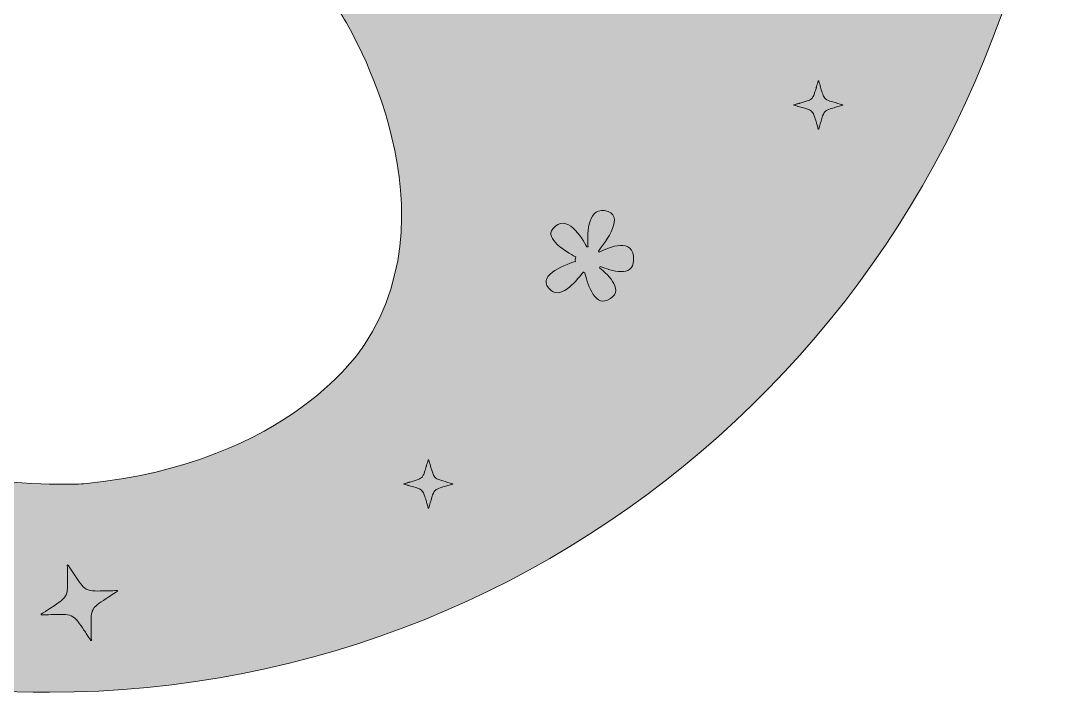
# Model space of a CAD drawing. Extents: x 187 to 822, y -943 to -57.
# Drawn here: x 495.5 to 822.1, y -942.6 to -731.2 of the extents above; entities that cross this region are included whole.
import ezdxf

# ---------------------------------------------------------------- set-up
doc = ezdxf.new("R2010")
doc.units = 0
doc.header["$MEASUREMENT"] = 0
doc.layers.add('Layer 1', color=7, linetype='Continuous', lineweight=0)

# ---------------------------------------------------------------- blocks, each defined once
blk = doc.blocks.new('Block_2')
at = {"layer": 'Layer 1', "true_color": 0xffdab2, "transparency": 33554687}
h = blk.add_hatch(color=41, dxfattribs=at)
h.dxf.hatch_style = 2
edge = h.paths.add_edge_path()
edge.add_spline(control_points=[(565.37, -640.32), (565.37, -640.32), (557.12, -663.87), (547.34, -684.68), (563.15, -692.56), (580.81, -706.08), (596.33, -729.27), (596.33, -729.27), (633.67, -787.58), (603.46, -833.32), (603.46, -833.32), (580.8, -870.66), (515.35, -876.95), (515.35, -876.95), (448.79, -881.36), (414.84, -845.11), (413.49, -843.66), (412.12, -842.25), (410.74, -840.84), (404.61, -834.58), (385.74, -810.92), (397.57, -766.7), (406.01, -735.15), (425.76, -707.67), (453.24, -690), (455.97, -688.24), (458.83, -686.55), (461.79, -684.97), (451.95, -664.09), (443.63, -640.32), (443.63, -640.32), (375.42, -693.23), (385.48, -662.18), (385.48, -662.18), (385.48, -662.18), (402.09, -551.54), (455, -567.72), (491.97, -579.03), (497.35, -638.99), (497.23, -674.11), (498.54, -674.01), (499.86, -673.93), (501.19, -673.9), (501.78, -673.89), (502.37, -673.87), (502.96, -673.85), (504.21, -673.8), (507.31, -673.75), (511.77, -674.19), (511.65, -639.08), (517, -579.03), (554, -567.72), (606.91, -551.54), (623.53, -662.18), (623.53, -662.18), (623.53, -662.18), (633.59, -693.23), (565.37, -640.32)], knot_values=[0, 0, 0, 0, 1, 1, 1, 2, 2, 2, 3, 3, 3, 4, 4, 4, 5, 5, 5, 6, 6, 6, 7, 7, 7, 8, 8, 8, 9, 9, 9, 10, 10, 10, 11, 11, 11, 12, 12, 12, 13, 13, 13, 14, 14, 14, 15, 15, 15, 16, 16, 16, 17, 17, 17, 18, 18, 18, 19, 19, 19, 19], degree=3, periodic=0)
edge = h.paths.add_edge_path()
edge.add_spline(control_points=[(488.09, -108.92), (497.15, -99.86), (511.85, -99.86), (520.92, -108.92), (529.98, -117.99), (529.98, -132.69), (520.92, -141.76), (511.85, -150.82), (497.15, -150.82), (488.09, -141.76), (479.02, -132.69), (479.02, -117.99), (488.09, -108.92)], knot_values=[0, 0, 0, 0, 1, 1, 1, 2, 2, 2, 3, 3, 3, 4, 4, 4, 4], degree=3, periodic=0)
edge = h.paths.add_edge_path()
edge.add_spline(control_points=[(819.71, -579.14), (818.96, -571.71), (818.03, -564.08), (816.93, -556.28), (811.22, -515.72), (801.04, -470.51), (787.4, -424.77), (785.55, -418.49), (783.61, -412.18), (781.63, -405.91), (778.01, -394.48), (774.19, -383.06), (770.18, -371.69), (768.01, -365.6), (765.82, -359.53), (763.56, -353.48), (753.72, -327.14), (742.93, -301.36), (731.37, -276.93), (726.26, -266.11), (720.42, -254.35), (713.86, -242.04), (711.16, -236.96), (708.34, -231.8), (705.41, -226.57), (700.31, -217.51), (694.87, -208.27), (689.1, -199.04), (686.08, -194.24), (682.98, -189.41), (679.82, -184.63), (636.32, -119.2), (576.27, -57.42), (504.51, -57.42), (397.44, -57.42), (316.41, -194.96), (277.64, -276.93), (270.05, -292.95), (262.8, -309.53), (255.94, -326.5), (253.74, -331.92), (251.6, -337.36), (249.49, -342.84), (245.61, -352.91), (241.86, -363.07), (238.27, -373.29), (236.35, -378.73), (234.5, -384.19), (232.66, -389.66), (217.37, -435.48), (205.2, -481.83), (197.27, -524.53), (196.22, -530.24), (195.23, -535.9), (194.32, -541.46), (192.58, -552.25), (191.12, -562.77), (189.96, -572.91), (189.3, -578.79), (188.74, -584.54), (188.3, -590.15), (187.37, -601.51), (186.9, -612.34), (186.9, -622.5), (186.9, -655.72), (191.94, -687.76), (201.33, -717.91), (203.53, -725.07), (206, -732.11), (208.7, -739.02), (213.96, -752.58), (220.12, -765.67), (227.12, -778.25), (231.19, -785.61), (235.56, -792.78), (240.17, -799.75), (297.16, -885.8), (394.38, -942.58), (504.51, -942.58), (670.97, -942.58), (807.94, -812.84), (821.07, -648.43), (821.74, -640.04), (822.08, -631.59), (822.1, -623.05), (822.1, -623.05), (822.1, -622.5), (822.1, -622.5), (822.1, -609.1), (821.28, -594.56), (819.71, -579.14)], knot_values=[0, 0, 0, 0, 1, 1, 1, 2, 2, 2, 3, 3, 3, 4, 4, 4, 5, 5, 5, 6, 6, 6, 7, 7, 7, 8, 8, 8, 9, 9, 9, 10, 10, 10, 11, 11, 11, 12, 12, 12, 13, 13, 13, 14, 14, 14, 15, 15, 15, 16, 16, 16, 17, 17, 17, 18, 18, 18, 19, 19, 19, 20, 20, 20, 21, 21, 21, 22, 22, 22, 23, 23, 23, 24, 24, 24, 25, 25, 25, 26, 26, 26, 27, 27, 27, 28, 28, 28, 29, 29, 29, 30, 30, 30, 30], degree=3, periodic=0)
at = {"layer": 'Layer 1'}
for points, knots in [([(819.71, -579.14), (818.96, -571.71), (818.03, -564.08), (816.93, -556.28), (811.22, -515.72), (801.04, -470.51), (787.4, -424.77), (785.55, -418.49), (783.61, -412.18), (781.63, -405.91), (778.01, -394.48), (774.19, -383.06), (770.18, -371.69), (768.01, -365.6), (765.82, -359.53), (763.56, -353.48), (753.72, -327.14), (742.93, -301.36), (731.37, -276.93), (726.26, -266.11), (720.42, -254.35), (713.86, -242.04), (711.16, -236.96), (708.34, -231.8), (705.41, -226.57), (700.31, -217.51), (694.87, -208.27), (689.1, -199.04), (686.08, -194.24), (682.98, -189.41), (679.82, -184.63), (636.32, -119.2), (576.27, -57.42), (504.51, -57.42), (397.44, -57.42), (316.41, -194.96), (277.64, -276.93), (270.05, -292.95), (262.8, -309.53), (255.94, -326.5), (253.74, -331.92), (251.6, -337.36), (249.49, -342.84), (245.61, -352.91), (241.86, -363.07), (238.27, -373.29), (236.35, -378.73), (234.5, -384.19), (232.66, -389.66), (217.37, -435.48), (205.2, -481.83), (197.27, -524.53), (196.22, -530.24), (195.23, -535.9), (194.32, -541.46), (192.58, -552.25), (191.12, -562.77), (189.96, -572.91), (189.3, -578.79), (188.74, -584.54), (188.3, -590.15), (187.37, -601.51), (186.9, -612.34), (186.9, -622.5), (186.9, -655.72), (191.94, -687.76), (201.33, -717.91), (203.53, -725.07), (206, -732.11), (208.7, -739.02), (213.96, -752.58), (220.12, -765.67), (227.12, -778.25), (231.19, -785.61), (235.56, -792.78), (240.17, -799.75), (297.16, -885.8), (394.38, -942.58), (504.51, -942.58), (670.97, -942.58), (807.94, -812.84), (821.07, -648.43), (821.74, -640.04), (822.08, -631.59), (822.1, -623.05), (822.1, -623.05), (822.1, -622.5), (822.1, -622.5), (822.1, -609.1), (821.28, -594.56), (819.71, -579.14)], [0, 0, 0, 0, 1, 1, 1, 2, 2, 2, 3, 3, 3, 4, 4, 4, 5, 5, 5, 6, 6, 6, 7, 7, 7, 8, 8, 8, 9, 9, 9, 10, 10, 10, 11, 11, 11, 12, 12, 12, 13, 13, 13, 14, 14, 14, 15, 15, 15, 16, 16, 16, 17, 17, 17, 18, 18, 18, 19, 19, 19, 20, 20, 20, 21, 21, 21, 22, 22, 22, 23, 23, 23, 24, 24, 24, 25, 25, 25, 26, 26, 26, 27, 27, 27, 28, 28, 28, 29, 29, 29, 30, 30, 30, 30]), ([(565.37, -640.32), (565.37, -640.32), (557.12, -663.87), (547.34, -684.68), (563.15, -692.56), (580.81, -706.08), (596.33, -729.27), (596.33, -729.27), (633.67, -787.58), (603.46, -833.32), (603.46, -833.32), (580.8, -870.66), (515.35, -876.95), (515.35, -876.95), (448.79, -881.36), (414.84, -845.11), (413.49, -843.66), (412.12, -842.25), (410.74, -840.84), (404.61, -834.58), (385.74, -810.92), (397.57, -766.7), (406.01, -735.15), (425.76, -707.67), (453.24, -690), (455.97, -688.24), (458.83, -686.55), (461.79, -684.97), (451.95, -664.09), (443.63, -640.32), (443.63, -640.32), (375.42, -693.23), (385.48, -662.18), (385.48, -662.18), (385.48, -662.18), (402.09, -551.54), (455, -567.72), (491.97, -579.03), (497.35, -638.99), (497.23, -674.11), (498.54, -674.01), (499.86, -673.93), (501.19, -673.9), (501.78, -673.89), (502.37, -673.87), (502.96, -673.85), (504.21, -673.8), (507.31, -673.75), (511.77, -674.19), (511.65, -639.08), (517, -579.03), (554, -567.72), (606.91, -551.54), (623.53, -662.18), (623.53, -662.18), (623.53, -662.18), (633.59, -693.23), (565.37, -640.32)], [0, 0, 0, 0, 1, 1, 1, 2, 2, 2, 3, 3, 3, 4, 4, 4, 5, 5, 5, 6, 6, 6, 7, 7, 7, 8, 8, 8, 9, 9, 9, 10, 10, 10, 11, 11, 11, 12, 12, 12, 13, 13, 13, 14, 14, 14, 15, 15, 15, 16, 16, 16, 17, 17, 17, 18, 18, 18, 19, 19, 19, 19])]:
    blk.add_open_spline(points, degree=3, knots=knots, dxfattribs=at)
blk = doc.blocks.new('Block_1')
at = {"layer": 'Layer 1', "true_color": 0x542400, "transparency": 33554687}
h = blk.add_hatch(color=38, dxfattribs=at)
h.dxf.hatch_style = 2
edge = h.paths.add_edge_path()
edge.add_spline(control_points=[(754.02, -757.67), (754.01, -757.66), (754, -757.66), (754, -757.66), (752.96, -757.36), (751.93, -757.07), (750.9, -756.77), (750.27, -756.59), (749.63, -756.41), (749.05, -756.09), (748.81, -755.96), (748.58, -755.81), (748.4, -755.61), (748.07, -755.23), (747.86, -754.79), (747.7, -754.33), (747.28, -753.15), (746.99, -751.93), (746.62, -750.74), (746.62, -750.74), (746.62, -750.74), (746.62, -750.74), (746.62, -750.74), (746.45, -750.18), (746.45, -750.18), (746.44, -750.17), (746.44, -750.16), (746.44, -750.16), (746.42, -750.13), (746.38, -750.12), (746.35, -750.12), (746.32, -750.13), (746.3, -750.15), (746.29, -750.18), (746.29, -750.18), (746.18, -750.56), (746.18, -750.56), (746.16, -750.61), (746.15, -750.66), (746.14, -750.72), (746.14, -750.72), (746.13, -750.72), (746.13, -750.72), (746.13, -750.72), (746.06, -750.98), (746.06, -750.98), (746, -751.15), (745.95, -751.34), (745.9, -751.52), (745.9, -751.52), (745.77, -751.95), (745.77, -751.95), (745.74, -752.04), (745.71, -752.13), (745.69, -752.23), (745.66, -752.33), (745.63, -752.44), (745.6, -752.54), (745.6, -752.54), (745.6, -752.55), (745.6, -752.55), (745.6, -752.55), (745.41, -753.21), (745.41, -753.21), (745.41, -753.21), (745.41, -753.21), (745.41, -753.21), (745.36, -753.34), (745.31, -753.47), (745.28, -753.61), (745.28, -753.61), (745.06, -754.29), (745.06, -754.29), (745.06, -754.29), (745.06, -754.29), (745.06, -754.29), (745.03, -754.35), (745.01, -754.41), (744.99, -754.47), (744.92, -754.66), (744.82, -754.83), (744.74, -755.01), (744.62, -755.27), (744.46, -755.52), (744.24, -755.7), (743.82, -756.07), (743.32, -756.3), (742.8, -756.47), (742.38, -756.61), (741.96, -756.74), (741.54, -756.86), (741.54, -756.86), (740.6, -757.13), (740.6, -757.13), (740.6, -757.13), (740.42, -757.18), (740.42, -757.18), (740.42, -757.18), (740.33, -757.21), (740.33, -757.21), (740.33, -757.21), (740.16, -757.25), (740.16, -757.25), (740.16, -757.25), (740.16, -757.26), (740.16, -757.26), (740.16, -757.26), (740.06, -757.28), (740.06, -757.28), (740.06, -757.28), (739.89, -757.33), (739.89, -757.33), (739.89, -757.33), (739.89, -757.33), (739.89, -757.33), (739.89, -757.33), (739.79, -757.36), (739.79, -757.36), (739.79, -757.36), (739.62, -757.41), (739.62, -757.41), (739.62, -757.41), (739.12, -757.55), (739.12, -757.55), (739.12, -757.55), (739.11, -757.55), (739.11, -757.55), (739.11, -757.55), (739.11, -757.55), (739.11, -757.55), (739.11, -757.55), (739.02, -757.58), (739.02, -757.58), (739.02, -757.58), (739.02, -757.58), (739.02, -757.58), (739.02, -757.58), (739.02, -757.58), (739.02, -757.58), (739.02, -757.58), (738.68, -757.67), (738.68, -757.67), (738.67, -757.68), (738.66, -757.68), (738.65, -757.69), (738.64, -757.7), (738.64, -757.72), (738.64, -757.73), (738.64, -757.74), (738.64, -757.74), (738.64, -757.75), (738.65, -757.77), (738.66, -757.78), (738.68, -757.79), (738.68, -757.79), (738.68, -757.79), (738.68, -757.79), (738.68, -757.79), (738.73, -757.8), (738.73, -757.8), (738.73, -757.8), (738.73, -757.8), (738.73, -757.8), (738.73, -757.8), (738.78, -757.82), (738.78, -757.82), (738.78, -757.82), (738.83, -757.83), (738.83, -757.83), (738.83, -757.83), (738.83, -757.83), (738.83, -757.83), (738.83, -757.83), (739.45, -758.01), (739.45, -758.01), (739.45, -758.01), (739.45, -758.01), (739.45, -758.01), (739.46, -758.02), (739.47, -758.02), (739.48, -758.02), (739.48, -758.02), (739.48, -758.02), (739.48, -758.02), (739.48, -758.02), (739.49, -758.03), (739.5, -758.03), (739.5, -758.03), (739.5, -758.03), (739.5, -758.03), (739.5, -758.03), (739.92, -758.15), (739.92, -758.15), (739.92, -758.15), (739.92, -758.15), (739.92, -758.15), (739.95, -758.16), (739.99, -758.18), (740.03, -758.19), (741.08, -758.5), (742.16, -758.74), (743.19, -759.14), (743.65, -759.32), (744.07, -759.56), (744.41, -759.95), (744.72, -760.32), (744.92, -760.74), (745.07, -761.19), (745.26, -761.8), (745.46, -762.41), (745.65, -763.02), (745.76, -763.36), (745.85, -763.71), (745.95, -764.05), (746.07, -764.46), (746.19, -764.88), (746.32, -765.32), (746.33, -765.35), (746.36, -765.36), (746.38, -765.36), (746.41, -765.36), (746.43, -765.35), (746.44, -765.32), (746.77, -764.19), (747.1, -763.06), (747.44, -761.94), (747.51, -761.68), (747.59, -761.42), (747.68, -761.16), (747.68, -761.16), (747.7, -761.13), (747.72, -761.07), (747.72, -761.06), (747.73, -761.05), (747.73, -761.04), (747.74, -761.02), (747.75, -761), (747.76, -760.98), (747.76, -760.98), (747.76, -760.97), (747.76, -760.96), (747.77, -760.94), (747.78, -760.92), (747.79, -760.9), (747.86, -760.74), (747.97, -760.51), (748.09, -760.3), (748.09, -760.29), (748.09, -760.29), (748.1, -760.29), (748.15, -760.2), (748.21, -760.1), (748.27, -760.02), (748.27, -760.01), (748.28, -760.01), (748.28, -760.01), (748.36, -759.9), (748.45, -759.81), (748.55, -759.72), (748.55, -759.72), (748.55, -759.72), (748.55, -759.72), (748.57, -759.7), (748.59, -759.69), (748.6, -759.67), (748.6, -759.67), (748.6, -759.67), (748.6, -759.67), (748.76, -759.54), (748.93, -759.43), (749.12, -759.33), (749.69, -759.04), (750.31, -758.87), (750.92, -758.68), (751.44, -758.53), (751.97, -758.39), (752.5, -758.24), (753, -758.09), (753.51, -757.95), (754.02, -757.8), (754.02, -757.8), (754.02, -757.8), (754.02, -757.8), (754.08, -757.78), (754.08, -757.69), (754.02, -757.67)], knot_values=[0, 0, 0, 0, 1, 1, 1, 2, 2, 2, 3, 3, 3, 4, 4, 4, 5, 5, 5, 6, 6, 6, 7, 7, 7, 8, 8, 8, 9, 9, 9, 10, 10, 10, 11, 11, 11, 12, 12, 12, 13, 13, 13, 14, 14, 14, 15, 15, 15, 16, 16, 16, 17, 17, 17, 18, 18, 18, 19, 19, 19, 20, 20, 20, 21, 21, 21, 22, 22, 22, 23, 23, 23, 24, 24, 24, 25, 25, 25, 26, 26, 26, 27, 27, 27, 28, 28, 28, 29, 29, 29, 30, 30, 30, 31, 31, 31, 32, 32, 32, 33, 33, 33, 34, 34, 34, 35, 35, 35, 36, 36, 36, 37, 37, 37, 38, 38, 38, 39, 39, 39, 40, 40, 40, 41, 41, 41, 42, 42, 42, 43, 43, 43, 44, 44, 44, 45, 45, 45, 46, 46, 46, 47, 47, 47, 48, 48, 48, 49, 49, 49, 50, 50, 50, 51, 51, 51, 52, 52, 52, 53, 53, 53, 54, 54, 54, 55, 55, 55, 56, 56, 56, 57, 57, 57, 58, 58, 58, 59, 59, 59, 60, 60, 60, 61, 61, 61, 62, 62, 62, 63, 63, 63, 64, 64, 64, 65, 65, 65, 66, 66, 66, 67, 67, 67, 68, 68, 68, 69, 69, 69, 70, 70, 70, 71, 71, 71, 72, 72, 72, 73, 73, 73, 74, 74, 74, 75, 75, 75, 76, 76, 76, 77, 77, 77, 78, 78, 78, 79, 79, 79, 80, 80, 80, 81, 81, 81, 82, 82, 82, 83, 83, 83, 84, 84, 84, 85, 85, 85, 86, 86, 86, 87, 87, 87, 88, 88, 88, 89, 89, 89, 90, 90, 90, 91, 91, 91, 92, 92, 92, 93, 93, 93, 94, 94, 94, 95, 95, 95, 95], degree=3, periodic=0)
h = blk.add_hatch(color=38, dxfattribs=at)
h.dxf.hatch_style = 2
edge = h.paths.add_edge_path()
edge.add_spline(control_points=[(677.41, -804.07), (677.33, -803.96), (677.24, -803.85), (677.14, -803.74), (679.46, -800.87), (686.07, -791.89), (679.08, -790.99), (673.38, -790.26), (673.66, -799.31), (673.91, -802.36), (673.79, -802.37), (673.67, -802.38), (673.54, -802.4), (672.03, -799.53), (667.17, -791.4), (662.79, -796.74), (660.27, -799.8), (666.75, -803.81), (670.01, -805.56), (669.88, -806.03), (669.85, -806.5), (669.91, -806.98), (665.91, -808.26), (657.15, -811.71), (662.27, -816.13), (665.63, -819.04), (670.88, -812.34), (672.35, -810.31), (672.41, -810.34), (672.46, -810.38), (672.53, -810.41), (672.66, -810.47), (672.79, -810.5), (672.91, -810.54), (673.5, -813.15), (675.66, -821.16), (680.02, -819.16), (685.82, -816.5), (680.5, -811.35), (677.48, -808.94), (677.56, -808.81), (677.62, -808.66), (677.68, -808.52), (681.17, -809.95), (688.09, -812.08), (688.24, -806.64), (688.45, -798.96), (680.3, -802.56), (677.41, -804.07)], knot_values=[0, 0, 0, 0, 1, 1, 1, 2, 2, 2, 3, 3, 3, 4, 4, 4, 5, 5, 5, 6, 6, 6, 7, 7, 7, 8, 8, 8, 9, 9, 9, 10, 10, 10, 11, 11, 11, 12, 12, 12, 13, 13, 13, 14, 14, 14, 15, 15, 15, 16, 16, 16, 16], degree=3, periodic=0)
h = blk.add_hatch(color=38, dxfattribs=at)
h.dxf.hatch_style = 2
edge = h.paths.add_edge_path()
edge.add_spline(control_points=[(631.35, -876.95), (631.34, -876.95), (631.33, -876.95), (631.33, -876.95), (630.29, -876.65), (629.26, -876.36), (628.23, -876.06), (627.6, -875.87), (626.96, -875.69), (626.38, -875.38), (626.14, -875.25), (625.91, -875.1), (625.73, -874.89), (625.4, -874.52), (625.19, -874.08), (625.03, -873.61), (624.61, -872.43), (624.31, -871.22), (623.95, -870.03), (623.95, -870.03), (623.95, -870.03), (623.95, -870.03), (623.95, -870.03), (623.77, -869.46), (623.77, -869.46), (623.77, -869.46), (623.77, -869.45), (623.76, -869.44), (623.75, -869.41), (623.71, -869.4), (623.68, -869.41), (623.65, -869.42), (623.63, -869.43), (623.62, -869.46), (623.62, -869.46), (623.51, -869.85), (623.51, -869.85), (623.49, -869.9), (623.48, -869.95), (623.46, -870), (623.46, -870), (623.46, -870.01), (623.46, -870.01), (623.46, -870.01), (623.39, -870.26), (623.39, -870.26), (623.33, -870.44), (623.28, -870.62), (623.23, -870.8), (623.23, -870.8), (623.1, -871.24), (623.1, -871.24), (623.07, -871.33), (623.04, -871.42), (623.02, -871.51), (622.99, -871.62), (622.96, -871.72), (622.93, -871.83), (622.93, -871.83), (622.93, -871.84), (622.93, -871.84), (622.93, -871.84), (622.74, -872.5), (622.74, -872.5), (622.74, -872.5), (622.74, -872.5), (622.74, -872.5), (622.69, -872.63), (622.64, -872.76), (622.61, -872.89), (622.61, -872.89), (622.39, -873.57), (622.39, -873.57), (622.39, -873.57), (622.39, -873.57), (622.39, -873.57), (622.36, -873.64), (622.34, -873.7), (622.32, -873.76), (622.25, -873.95), (622.15, -874.12), (622.07, -874.3), (621.95, -874.56), (621.79, -874.8), (621.57, -874.99), (621.15, -875.35), (620.65, -875.59), (620.13, -875.76), (619.71, -875.9), (619.29, -876.02), (618.87, -876.15), (618.87, -876.15), (617.93, -876.42), (617.93, -876.42), (617.93, -876.42), (617.75, -876.47), (617.75, -876.47), (617.75, -876.47), (617.66, -876.49), (617.66, -876.49), (617.66, -876.49), (617.49, -876.54), (617.49, -876.54), (617.49, -876.54), (617.48, -876.54), (617.48, -876.54), (617.48, -876.54), (617.39, -876.57), (617.39, -876.57), (617.39, -876.57), (617.22, -876.62), (617.22, -876.62), (617.22, -876.62), (617.22, -876.62), (617.22, -876.62), (617.22, -876.62), (617.12, -876.65), (617.12, -876.65), (617.12, -876.65), (616.95, -876.69), (616.95, -876.69), (616.95, -876.69), (616.44, -876.84), (616.44, -876.84), (616.44, -876.84), (616.44, -876.84), (616.44, -876.84), (616.44, -876.84), (616.44, -876.84), (616.44, -876.84), (616.44, -876.84), (616.35, -876.86), (616.35, -876.86), (616.35, -876.86), (616.35, -876.86), (616.35, -876.86), (616.35, -876.86), (616.35, -876.86), (616.35, -876.86), (616.35, -876.86), (616.01, -876.96), (616.01, -876.96), (616, -876.96), (615.99, -876.97), (615.98, -876.98), (615.97, -876.99), (615.97, -877), (615.97, -877.02), (615.97, -877.02), (615.97, -877.03), (615.97, -877.04), (615.98, -877.05), (615.99, -877.07), (616.01, -877.07), (616.01, -877.07), (616.01, -877.07), (616.01, -877.07), (616.01, -877.07), (616.06, -877.09), (616.06, -877.09), (616.06, -877.09), (616.06, -877.09), (616.06, -877.09), (616.06, -877.09), (616.11, -877.1), (616.11, -877.1), (616.11, -877.1), (616.16, -877.12), (616.16, -877.12), (616.16, -877.12), (616.16, -877.12), (616.16, -877.12), (616.16, -877.12), (616.78, -877.3), (616.78, -877.3), (616.78, -877.3), (616.78, -877.3), (616.78, -877.3), (616.79, -877.3), (616.8, -877.31), (616.81, -877.31), (616.81, -877.31), (616.81, -877.31), (616.81, -877.31), (616.81, -877.31), (616.82, -877.31), (616.82, -877.31), (616.82, -877.31), (616.82, -877.31), (616.82, -877.31), (616.82, -877.31), (617.25, -877.44), (617.25, -877.44), (617.25, -877.44), (617.25, -877.44), (617.25, -877.44), (617.28, -877.45), (617.32, -877.46), (617.36, -877.47), (618.41, -877.79), (619.49, -878.03), (620.52, -878.43), (620.98, -878.61), (621.4, -878.85), (621.74, -879.24), (622.05, -879.6), (622.25, -880.02), (622.4, -880.48), (622.59, -881.09), (622.79, -881.7), (622.98, -882.31), (623.08, -882.65), (623.18, -882.99), (623.28, -883.33), (623.4, -883.75), (623.52, -884.17), (623.65, -884.61), (623.66, -884.63), (623.68, -884.65), (623.71, -884.65), (623.73, -884.65), (623.76, -884.63), (623.77, -884.61), (624.1, -883.48), (624.43, -882.35), (624.77, -881.22), (624.84, -880.96), (624.92, -880.7), (625.01, -880.45), (625.01, -880.45), (625.03, -880.41), (625.05, -880.36), (625.05, -880.35), (625.06, -880.34), (625.06, -880.33), (625.07, -880.31), (625.08, -880.29), (625.08, -880.27), (625.09, -880.26), (625.09, -880.26), (625.09, -880.25), (625.1, -880.23), (625.11, -880.21), (625.12, -880.19), (625.19, -880.02), (625.3, -879.8), (625.42, -879.58), (625.42, -879.58), (625.42, -879.58), (625.42, -879.58), (625.48, -879.48), (625.54, -879.39), (625.6, -879.3), (625.6, -879.3), (625.61, -879.3), (625.61, -879.29), (625.69, -879.19), (625.78, -879.09), (625.88, -879.01), (625.88, -879.01), (625.88, -879.01), (625.88, -879.01), (625.9, -878.99), (625.92, -878.97), (625.93, -878.96), (625.93, -878.96), (625.93, -878.96), (625.93, -878.96), (626.09, -878.83), (626.26, -878.72), (626.45, -878.62), (627.02, -878.32), (627.64, -878.15), (628.25, -877.97), (628.77, -877.82), (629.3, -877.68), (629.83, -877.53), (630.33, -877.38), (630.84, -877.23), (631.34, -877.09), (631.35, -877.09), (631.35, -877.09), (631.35, -877.09), (631.41, -877.07), (631.41, -876.97), (631.35, -876.95)], knot_values=[0, 0, 0, 0, 1, 1, 1, 2, 2, 2, 3, 3, 3, 4, 4, 4, 5, 5, 5, 6, 6, 6, 7, 7, 7, 8, 8, 8, 9, 9, 9, 10, 10, 10, 11, 11, 11, 12, 12, 12, 13, 13, 13, 14, 14, 14, 15, 15, 15, 16, 16, 16, 17, 17, 17, 18, 18, 18, 19, 19, 19, 20, 20, 20, 21, 21, 21, 22, 22, 22, 23, 23, 23, 24, 24, 24, 25, 25, 25, 26, 26, 26, 27, 27, 27, 28, 28, 28, 29, 29, 29, 30, 30, 30, 31, 31, 31, 32, 32, 32, 33, 33, 33, 34, 34, 34, 35, 35, 35, 36, 36, 36, 37, 37, 37, 38, 38, 38, 39, 39, 39, 40, 40, 40, 41, 41, 41, 42, 42, 42, 43, 43, 43, 44, 44, 44, 45, 45, 45, 46, 46, 46, 47, 47, 47, 48, 48, 48, 49, 49, 49, 50, 50, 50, 51, 51, 51, 52, 52, 52, 53, 53, 53, 54, 54, 54, 55, 55, 55, 56, 56, 56, 57, 57, 57, 58, 58, 58, 59, 59, 59, 60, 60, 60, 61, 61, 61, 62, 62, 62, 63, 63, 63, 64, 64, 64, 65, 65, 65, 66, 66, 66, 67, 67, 67, 68, 68, 68, 69, 69, 69, 70, 70, 70, 71, 71, 71, 72, 72, 72, 73, 73, 73, 74, 74, 74, 75, 75, 75, 76, 76, 76, 77, 77, 77, 78, 78, 78, 79, 79, 79, 80, 80, 80, 81, 81, 81, 82, 82, 82, 83, 83, 83, 84, 84, 84, 85, 85, 85, 86, 86, 86, 87, 87, 87, 88, 88, 88, 89, 89, 89, 90, 90, 90, 91, 91, 91, 92, 92, 92, 93, 93, 93, 94, 94, 94, 95, 95, 95, 95], degree=3, periodic=0)
h = blk.add_hatch(color=38, dxfattribs=at)
h.dxf.hatch_style = 2
edge = h.paths.add_edge_path()
edge.add_spline(control_points=[(525.78, -910.59), (525.77, -910.59), (525.76, -910.59), (525.75, -910.59), (524, -910.62), (522.24, -910.67), (520.49, -910.7), (519.41, -910.72), (518.34, -910.74), (517.28, -910.53), (516.84, -910.45), (516.41, -910.32), (516.03, -910.09), (515.34, -909.67), (514.8, -909.08), (514.32, -908.44), (513.1, -906.8), (512.04, -905.05), (510.89, -903.37), (510.89, -903.37), (510.89, -903.37), (510.89, -903.37), (510.89, -903.37), (510.35, -902.57), (510.35, -902.57), (510.34, -902.56), (510.34, -902.55), (510.33, -902.55), (510.28, -902.51), (510.22, -902.51), (510.17, -902.54), (510.14, -902.56), (510.11, -902.6), (510.11, -902.65), (510.11, -902.65), (510.13, -903.3), (510.13, -903.3), (510.12, -903.39), (510.13, -903.48), (510.13, -903.57), (510.13, -903.57), (510.13, -903.57), (510.13, -903.57), (510.13, -903.57), (510.14, -904.01), (510.14, -904.01), (510.13, -904.31), (510.13, -904.62), (510.15, -904.93), (510.15, -904.93), (510.17, -905.67), (510.17, -905.67), (510.16, -905.82), (510.16, -905.98), (510.16, -906.13), (510.17, -906.31), (510.18, -906.49), (510.18, -906.67), (510.18, -906.67), (510.18, -906.68), (510.18, -906.68), (510.18, -906.68), (510.2, -907.81), (510.2, -907.81), (510.2, -907.81), (510.2, -907.81), (510.2, -907.81), (510.2, -908.03), (510.18, -908.26), (510.19, -908.49), (510.19, -908.49), (510.18, -909.65), (510.18, -909.65), (510.18, -909.65), (510.18, -909.66), (510.18, -909.66), (510.17, -909.76), (510.17, -909.87), (510.16, -909.98), (510.15, -910.3), (510.08, -910.62), (510.03, -910.93), (509.97, -911.4), (509.84, -911.86), (509.59, -912.25), (509.12, -913.03), (508.45, -913.63), (507.71, -914.16), (507.13, -914.57), (506.54, -914.97), (505.94, -915.37), (505.94, -915.37), (504.61, -916.24), (504.61, -916.24), (504.61, -916.24), (504.35, -916.41), (504.35, -916.41), (504.35, -916.41), (504.22, -916.49), (504.22, -916.49), (504.22, -916.49), (503.97, -916.66), (503.97, -916.66), (503.97, -916.66), (503.97, -916.66), (503.97, -916.66), (503.97, -916.66), (503.84, -916.74), (503.84, -916.74), (503.84, -916.74), (503.59, -916.9), (503.59, -916.9), (503.59, -916.9), (503.59, -916.9), (503.59, -916.9), (503.59, -916.9), (503.45, -917), (503.45, -917), (503.45, -917), (503.22, -917.15), (503.22, -917.15), (503.22, -917.15), (502.49, -917.62), (502.49, -917.62), (502.49, -917.62), (502.49, -917.62), (502.49, -917.62), (502.49, -917.62), (502.49, -917.62), (502.49, -917.62), (502.49, -917.62), (502.35, -917.71), (502.35, -917.71), (502.35, -917.71), (502.35, -917.71), (502.35, -917.71), (502.35, -917.71), (502.35, -917.71), (502.35, -917.71), (502.35, -917.71), (501.87, -918.02), (501.87, -918.02), (501.86, -918.03), (501.85, -918.05), (501.84, -918.06), (501.83, -918.09), (501.83, -918.11), (501.83, -918.13), (501.84, -918.14), (501.84, -918.15), (501.85, -918.16), (501.87, -918.19), (501.89, -918.2), (501.93, -918.2), (501.93, -918.2), (501.93, -918.2), (501.93, -918.2), (501.93, -918.2), (502.02, -918.2), (502.02, -918.2), (502.02, -918.2), (502.02, -918.2), (502.02, -918.2), (502.02, -918.2), (502.1, -918.2), (502.1, -918.2), (502.1, -918.2), (502.18, -918.2), (502.18, -918.2), (502.18, -918.2), (502.18, -918.2), (502.18, -918.2), (502.18, -918.2), (503.24, -918.18), (503.24, -918.18), (503.24, -918.18), (503.24, -918.18), (503.24, -918.18), (503.26, -918.18), (503.27, -918.18), (503.29, -918.18), (503.29, -918.18), (503.29, -918.18), (503.29, -918.18), (503.3, -918.18), (503.31, -918.18), (503.32, -918.18), (503.32, -918.18), (503.32, -918.18), (503.32, -918.18), (503.32, -918.18), (504.03, -918.17), (504.03, -918.17), (504.03, -918.17), (504.03, -918.17), (504.03, -918.17), (504.1, -918.17), (504.16, -918.17), (504.23, -918.17), (506.02, -918.15), (507.82, -918.01), (509.62, -918.13), (510.43, -918.19), (511.2, -918.36), (511.9, -918.8), (512.57, -919.22), (513.09, -919.78), (513.54, -920.41), (514.14, -921.27), (514.74, -922.13), (515.33, -922.99), (515.66, -923.47), (515.97, -923.96), (516.29, -924.44), (516.69, -925.03), (517.08, -925.63), (517.49, -926.24), (517.52, -926.29), (517.56, -926.3), (517.6, -926.28), (517.64, -926.27), (517.67, -926.24), (517.67, -926.19), (517.65, -924.27), (517.61, -922.35), (517.59, -920.43), (517.59, -919.99), (517.58, -919.54), (517.6, -919.1), (517.6, -919.1), (517.6, -919.04), (517.61, -918.95), (517.61, -918.93), (517.62, -918.91), (517.62, -918.89), (517.62, -918.86), (517.62, -918.83), (517.63, -918.79), (517.63, -918.78), (517.63, -918.77), (517.63, -918.75), (517.63, -918.72), (517.64, -918.68), (517.64, -918.65), (517.67, -918.35), (517.73, -917.95), (517.82, -917.55), (517.82, -917.55), (517.82, -917.55), (517.82, -917.54), (517.86, -917.37), (517.91, -917.2), (517.96, -917.03), (517.97, -917.03), (517.97, -917.02), (517.97, -917.01), (518.05, -916.81), (518.14, -916.62), (518.25, -916.43), (518.25, -916.43), (518.25, -916.43), (518.25, -916.43), (518.28, -916.4), (518.3, -916.37), (518.31, -916.34), (518.31, -916.34), (518.31, -916.34), (518.31, -916.34), (518.49, -916.06), (518.71, -915.8), (518.95, -915.56), (519.7, -914.82), (520.58, -914.25), (521.45, -913.67), (522.19, -913.18), (522.94, -912.7), (523.69, -912.21), (524.41, -911.74), (525.13, -911.27), (525.85, -910.79), (525.85, -910.79), (525.85, -910.79), (525.85, -910.79), (525.94, -910.73), (525.89, -910.59), (525.78, -910.59)], knot_values=[0, 0, 0, 0, 1, 1, 1, 2, 2, 2, 3, 3, 3, 4, 4, 4, 5, 5, 5, 6, 6, 6, 7, 7, 7, 8, 8, 8, 9, 9, 9, 10, 10, 10, 11, 11, 11, 12, 12, 12, 13, 13, 13, 14, 14, 14, 15, 15, 15, 16, 16, 16, 17, 17, 17, 18, 18, 18, 19, 19, 19, 20, 20, 20, 21, 21, 21, 22, 22, 22, 23, 23, 23, 24, 24, 24, 25, 25, 25, 26, 26, 26, 27, 27, 27, 28, 28, 28, 29, 29, 29, 30, 30, 30, 31, 31, 31, 32, 32, 32, 33, 33, 33, 34, 34, 34, 35, 35, 35, 36, 36, 36, 37, 37, 37, 38, 38, 38, 39, 39, 39, 40, 40, 40, 41, 41, 41, 42, 42, 42, 43, 43, 43, 44, 44, 44, 45, 45, 45, 46, 46, 46, 47, 47, 47, 48, 48, 48, 49, 49, 49, 50, 50, 50, 51, 51, 51, 52, 52, 52, 53, 53, 53, 54, 54, 54, 55, 55, 55, 56, 56, 56, 57, 57, 57, 58, 58, 58, 59, 59, 59, 60, 60, 60, 61, 61, 61, 62, 62, 62, 63, 63, 63, 64, 64, 64, 65, 65, 65, 66, 66, 66, 67, 67, 67, 68, 68, 68, 69, 69, 69, 70, 70, 70, 71, 71, 71, 72, 72, 72, 73, 73, 73, 74, 74, 74, 75, 75, 75, 76, 76, 76, 77, 77, 77, 78, 78, 78, 79, 79, 79, 80, 80, 80, 81, 81, 81, 82, 82, 82, 83, 83, 83, 84, 84, 84, 85, 85, 85, 86, 86, 86, 87, 87, 87, 88, 88, 88, 89, 89, 89, 90, 90, 90, 91, 91, 91, 92, 92, 92, 93, 93, 93, 94, 94, 94, 95, 95, 95, 95], degree=3, periodic=0)
at = {"layer": 'Layer 1'}
for points, knots in [([(754.02, -757.67), (754.01, -757.66), (754, -757.66), (754, -757.66), (752.96, -757.36), (751.93, -757.07), (750.9, -756.77), (750.27, -756.59), (749.63, -756.41), (749.05, -756.09), (748.81, -755.96), (748.58, -755.81), (748.4, -755.61), (748.07, -755.23), (747.86, -754.79), (747.7, -754.33), (747.28, -753.15), (746.99, -751.93), (746.62, -750.74), (746.62, -750.74), (746.62, -750.74), (746.62, -750.74), (746.62, -750.74), (746.45, -750.18), (746.45, -750.18), (746.44, -750.17), (746.44, -750.16), (746.44, -750.16), (746.42, -750.13), (746.38, -750.12), (746.35, -750.12), (746.32, -750.13), (746.3, -750.15), (746.29, -750.18), (746.29, -750.18), (746.18, -750.56), (746.18, -750.56), (746.16, -750.61), (746.15, -750.66), (746.14, -750.72), (746.14, -750.72), (746.13, -750.72), (746.13, -750.72), (746.13, -750.72), (746.06, -750.98), (746.06, -750.98), (746, -751.15), (745.95, -751.34), (745.9, -751.52), (745.9, -751.52), (745.77, -751.95), (745.77, -751.95), (745.74, -752.04), (745.71, -752.13), (745.69, -752.23), (745.66, -752.33), (745.63, -752.44), (745.6, -752.54), (745.6, -752.54), (745.6, -752.55), (745.6, -752.55), (745.6, -752.55), (745.41, -753.21), (745.41, -753.21), (745.41, -753.21), (745.41, -753.21), (745.41, -753.21), (745.36, -753.34), (745.31, -753.47), (745.28, -753.61), (745.28, -753.61), (745.06, -754.29), (745.06, -754.29), (745.06, -754.29), (745.06, -754.29), (745.06, -754.29), (745.03, -754.35), (745.01, -754.41), (744.99, -754.47), (744.92, -754.66), (744.82, -754.83), (744.74, -755.01), (744.62, -755.27), (744.46, -755.52), (744.24, -755.7), (743.82, -756.07), (743.32, -756.3), (742.8, -756.47), (742.38, -756.61), (741.96, -756.74), (741.54, -756.86), (741.54, -756.86), (740.6, -757.13), (740.6, -757.13), (740.6, -757.13), (740.42, -757.18), (740.42, -757.18), (740.42, -757.18), (740.33, -757.21), (740.33, -757.21), (740.33, -757.21), (740.16, -757.25), (740.16, -757.25), (740.16, -757.25), (740.16, -757.26), (740.16, -757.26), (740.16, -757.26), (740.06, -757.28), (740.06, -757.28), (740.06, -757.28), (739.89, -757.33), (739.89, -757.33), (739.89, -757.33), (739.89, -757.33), (739.89, -757.33), (739.89, -757.33), (739.79, -757.36), (739.79, -757.36), (739.79, -757.36), (739.62, -757.41), (739.62, -757.41), (739.62, -757.41), (739.12, -757.55), (739.12, -757.55), (739.12, -757.55), (739.11, -757.55), (739.11, -757.55), (739.11, -757.55), (739.11, -757.55), (739.11, -757.55), (739.11, -757.55), (739.02, -757.58), (739.02, -757.58), (739.02, -757.58), (739.02, -757.58), (739.02, -757.58), (739.02, -757.58), (739.02, -757.58), (739.02, -757.58), (739.02, -757.58), (738.68, -757.67), (738.68, -757.67), (738.67, -757.68), (738.66, -757.68), (738.65, -757.69), (738.64, -757.7), (738.64, -757.72), (738.64, -757.73), (738.64, -757.74), (738.64, -757.74), (738.64, -757.75), (738.65, -757.77), (738.66, -757.78), (738.68, -757.79), (738.68, -757.79), (738.68, -757.79), (738.68, -757.79), (738.68, -757.79), (738.73, -757.8), (738.73, -757.8), (738.73, -757.8), (738.73, -757.8), (738.73, -757.8), (738.73, -757.8), (738.78, -757.82), (738.78, -757.82), (738.78, -757.82), (738.83, -757.83), (738.83, -757.83), (738.83, -757.83), (738.83, -757.83), (738.83, -757.83), (738.83, -757.83), (739.45, -758.01), (739.45, -758.01), (739.45, -758.01), (739.45, -758.01), (739.45, -758.01), (739.46, -758.02), (739.47, -758.02), (739.48, -758.02), (739.48, -758.02), (739.48, -758.02), (739.48, -758.02), (739.48, -758.02), (739.49, -758.03), (739.5, -758.03), (739.5, -758.03), (739.5, -758.03), (739.5, -758.03), (739.5, -758.03), (739.92, -758.15), (739.92, -758.15), (739.92, -758.15), (739.92, -758.15), (739.92, -758.15), (739.95, -758.16), (739.99, -758.18), (740.03, -758.19), (741.08, -758.5), (742.16, -758.74), (743.19, -759.14), (743.65, -759.32), (744.07, -759.56), (744.41, -759.95), (744.72, -760.32), (744.92, -760.74), (745.07, -761.19), (745.26, -761.8), (745.46, -762.41), (745.65, -763.02), (745.76, -763.36), (745.85, -763.71), (745.95, -764.05), (746.07, -764.46), (746.19, -764.88), (746.32, -765.32), (746.33, -765.35), (746.36, -765.36), (746.38, -765.36), (746.41, -765.36), (746.43, -765.35), (746.44, -765.32), (746.77, -764.19), (747.1, -763.06), (747.44, -761.94), (747.51, -761.68), (747.59, -761.42), (747.68, -761.16), (747.68, -761.16), (747.7, -761.13), (747.72, -761.07), (747.72, -761.06), (747.73, -761.05), (747.73, -761.04), (747.74, -761.02), (747.75, -761), (747.76, -760.98), (747.76, -760.98), (747.76, -760.97), (747.76, -760.96), (747.77, -760.94), (747.78, -760.92), (747.79, -760.9), (747.86, -760.74), (747.97, -760.51), (748.09, -760.3), (748.09, -760.29), (748.09, -760.29), (748.1, -760.29), (748.15, -760.2), (748.21, -760.1), (748.27, -760.02), (748.27, -760.01), (748.28, -760.01), (748.28, -760.01), (748.36, -759.9), (748.45, -759.81), (748.55, -759.72), (748.55, -759.72), (748.55, -759.72), (748.55, -759.72), (748.57, -759.7), (748.59, -759.69), (748.6, -759.67), (748.6, -759.67), (748.6, -759.67), (748.6, -759.67), (748.76, -759.54), (748.93, -759.43), (749.12, -759.33), (749.69, -759.04), (750.31, -758.87), (750.92, -758.68), (751.44, -758.53), (751.97, -758.39), (752.5, -758.24), (753, -758.09), (753.51, -757.95), (754.02, -757.8), (754.02, -757.8), (754.02, -757.8), (754.02, -757.8), (754.08, -757.78), (754.08, -757.69), (754.02, -757.67)], [0, 0, 0, 0, 1, 1, 1, 2, 2, 2, 3, 3, 3, 4, 4, 4, 5, 5, 5, 6, 6, 6, 7, 7, 7, 8, 8, 8, 9, 9, 9, 10, 10, 10, 11, 11, 11, 12, 12, 12, 13, 13, 13, 14, 14, 14, 15, 15, 15, 16, 16, 16, 17, 17, 17, 18, 18, 18, 19, 19, 19, 20, 20, 20, 21, 21, 21, 22, 22, 22, 23, 23, 23, 24, 24, 24, 25, 25, 25, 26, 26, 26, 27, 27, 27, 28, 28, 28, 29, 29, 29, 30, 30, 30, 31, 31, 31, 32, 32, 32, 33, 33, 33, 34, 34, 34, 35, 35, 35, 36, 36, 36, 37, 37, 37, 38, 38, 38, 39, 39, 39, 40, 40, 40, 41, 41, 41, 42, 42, 42, 43, 43, 43, 44, 44, 44, 45, 45, 45, 46, 46, 46, 47, 47, 47, 48, 48, 48, 49, 49, 49, 50, 50, 50, 51, 51, 51, 52, 52, 52, 53, 53, 53, 54, 54, 54, 55, 55, 55, 56, 56, 56, 57, 57, 57, 58, 58, 58, 59, 59, 59, 60, 60, 60, 61, 61, 61, 62, 62, 62, 63, 63, 63, 64, 64, 64, 65, 65, 65, 66, 66, 66, 67, 67, 67, 68, 68, 68, 69, 69, 69, 70, 70, 70, 71, 71, 71, 72, 72, 72, 73, 73, 73, 74, 74, 74, 75, 75, 75, 76, 76, 76, 77, 77, 77, 78, 78, 78, 79, 79, 79, 80, 80, 80, 81, 81, 81, 82, 82, 82, 83, 83, 83, 84, 84, 84, 85, 85, 85, 86, 86, 86, 87, 87, 87, 88, 88, 88, 89, 89, 89, 90, 90, 90, 91, 91, 91, 92, 92, 92, 93, 93, 93, 94, 94, 94, 95, 95, 95, 95]), ([(677.41, -804.07), (677.33, -803.96), (677.24, -803.85), (677.14, -803.74), (679.46, -800.87), (686.07, -791.89), (679.08, -790.99), (673.38, -790.26), (673.66, -799.31), (673.91, -802.36), (673.79, -802.37), (673.67, -802.38), (673.54, -802.4), (672.03, -799.53), (667.17, -791.4), (662.79, -796.74), (660.27, -799.8), (666.75, -803.81), (670.01, -805.56), (669.88, -806.03), (669.85, -806.5), (669.91, -806.98), (665.91, -808.26), (657.15, -811.71), (662.27, -816.13), (665.63, -819.04), (670.88, -812.34), (672.35, -810.31), (672.41, -810.34), (672.46, -810.38), (672.53, -810.41), (672.66, -810.47), (672.79, -810.5), (672.91, -810.54), (673.5, -813.15), (675.66, -821.16), (680.02, -819.16), (685.82, -816.5), (680.5, -811.35), (677.48, -808.94), (677.56, -808.81), (677.62, -808.66), (677.68, -808.52), (681.17, -809.95), (688.09, -812.08), (688.24, -806.64), (688.45, -798.96), (680.3, -802.56), (677.41, -804.07)], [0, 0, 0, 0, 1, 1, 1, 2, 2, 2, 3, 3, 3, 4, 4, 4, 5, 5, 5, 6, 6, 6, 7, 7, 7, 8, 8, 8, 9, 9, 9, 10, 10, 10, 11, 11, 11, 12, 12, 12, 13, 13, 13, 14, 14, 14, 15, 15, 15, 16, 16, 16, 16]), ([(631.35, -876.95), (631.34, -876.95), (631.33, -876.95), (631.33, -876.95), (630.29, -876.65), (629.26, -876.36), (628.23, -876.06), (627.6, -875.87), (626.96, -875.69), (626.38, -875.38), (626.14, -875.25), (625.91, -875.1), (625.73, -874.89), (625.4, -874.52), (625.19, -874.08), (625.03, -873.61), (624.61, -872.43), (624.31, -871.22), (623.95, -870.03), (623.95, -870.03), (623.95, -870.03), (623.95, -870.03), (623.95, -870.03), (623.77, -869.46), (623.77, -869.46), (623.77, -869.46), (623.77, -869.45), (623.76, -869.44), (623.75, -869.41), (623.71, -869.4), (623.68, -869.41), (623.65, -869.42), (623.63, -869.43), (623.62, -869.46), (623.62, -869.46), (623.51, -869.85), (623.51, -869.85), (623.49, -869.9), (623.48, -869.95), (623.46, -870), (623.46, -870), (623.46, -870.01), (623.46, -870.01), (623.46, -870.01), (623.39, -870.26), (623.39, -870.26), (623.33, -870.44), (623.28, -870.62), (623.23, -870.8), (623.23, -870.8), (623.1, -871.24), (623.1, -871.24), (623.07, -871.33), (623.04, -871.42), (623.02, -871.51), (622.99, -871.62), (622.96, -871.72), (622.93, -871.83), (622.93, -871.83), (622.93, -871.84), (622.93, -871.84), (622.93, -871.84), (622.74, -872.5), (622.74, -872.5), (622.74, -872.5), (622.74, -872.5), (622.74, -872.5), (622.69, -872.63), (622.64, -872.76), (622.61, -872.89), (622.61, -872.89), (622.39, -873.57), (622.39, -873.57), (622.39, -873.57), (622.39, -873.57), (622.39, -873.57), (622.36, -873.64), (622.34, -873.7), (622.32, -873.76), (622.25, -873.95), (622.15, -874.12), (622.07, -874.3), (621.95, -874.56), (621.79, -874.8), (621.57, -874.99), (621.15, -875.35), (620.65, -875.59), (620.13, -875.76), (619.71, -875.9), (619.29, -876.02), (618.87, -876.15), (618.87, -876.15), (617.93, -876.42), (617.93, -876.42), (617.93, -876.42), (617.75, -876.47), (617.75, -876.47), (617.75, -876.47), (617.66, -876.49), (617.66, -876.49), (617.66, -876.49), (617.49, -876.54), (617.49, -876.54), (617.49, -876.54), (617.48, -876.54), (617.48, -876.54), (617.48, -876.54), (617.39, -876.57), (617.39, -876.57), (617.39, -876.57), (617.22, -876.62), (617.22, -876.62), (617.22, -876.62), (617.22, -876.62), (617.22, -876.62), (617.22, -876.62), (617.12, -876.65), (617.12, -876.65), (617.12, -876.65), (616.95, -876.69), (616.95, -876.69), (616.95, -876.69), (616.44, -876.84), (616.44, -876.84), (616.44, -876.84), (616.44, -876.84), (616.44, -876.84), (616.44, -876.84), (616.44, -876.84), (616.44, -876.84), (616.44, -876.84), (616.35, -876.86), (616.35, -876.86), (616.35, -876.86), (616.35, -876.86), (616.35, -876.86), (616.35, -876.86), (616.35, -876.86), (616.35, -876.86), (616.35, -876.86), (616.01, -876.96), (616.01, -876.96), (616, -876.96), (615.99, -876.97), (615.98, -876.98), (615.97, -876.99), (615.97, -877), (615.97, -877.02), (615.97, -877.02), (615.97, -877.03), (615.97, -877.04), (615.98, -877.05), (615.99, -877.07), (616.01, -877.07), (616.01, -877.07), (616.01, -877.07), (616.01, -877.07), (616.01, -877.07), (616.06, -877.09), (616.06, -877.09), (616.06, -877.09), (616.06, -877.09), (616.06, -877.09), (616.06, -877.09), (616.11, -877.1), (616.11, -877.1), (616.11, -877.1), (616.16, -877.12), (616.16, -877.12), (616.16, -877.12), (616.16, -877.12), (616.16, -877.12), (616.16, -877.12), (616.78, -877.3), (616.78, -877.3), (616.78, -877.3), (616.78, -877.3), (616.78, -877.3), (616.79, -877.3), (616.8, -877.31), (616.81, -877.31), (616.81, -877.31), (616.81, -877.31), (616.81, -877.31), (616.81, -877.31), (616.82, -877.31), (616.82, -877.31), (616.82, -877.31), (616.82, -877.31), (616.82, -877.31), (616.82, -877.31), (617.25, -877.44), (617.25, -877.44), (617.25, -877.44), (617.25, -877.44), (617.25, -877.44), (617.28, -877.45), (617.32, -877.46), (617.36, -877.47), (618.41, -877.79), (619.49, -878.03), (620.52, -878.43), (620.98, -878.61), (621.4, -878.85), (621.74, -879.24), (622.05, -879.6), (622.25, -880.02), (622.4, -880.48), (622.59, -881.09), (622.79, -881.7), (622.98, -882.31), (623.08, -882.65), (623.18, -882.99), (623.28, -883.33), (623.4, -883.75), (623.52, -884.17), (623.65, -884.61), (623.66, -884.63), (623.68, -884.65), (623.71, -884.65), (623.73, -884.65), (623.76, -884.63), (623.77, -884.61), (624.1, -883.48), (624.43, -882.35), (624.77, -881.22), (624.84, -880.96), (624.92, -880.7), (625.01, -880.45), (625.01, -880.45), (625.03, -880.41), (625.05, -880.36), (625.05, -880.35), (625.06, -880.34), (625.06, -880.33), (625.07, -880.31), (625.08, -880.29), (625.08, -880.27), (625.09, -880.26), (625.09, -880.26), (625.09, -880.25), (625.1, -880.23), (625.11, -880.21), (625.12, -880.19), (625.19, -880.02), (625.3, -879.8), (625.42, -879.58), (625.42, -879.58), (625.42, -879.58), (625.42, -879.58), (625.48, -879.48), (625.54, -879.39), (625.6, -879.3), (625.6, -879.3), (625.61, -879.3), (625.61, -879.29), (625.69, -879.19), (625.78, -879.09), (625.88, -879.01), (625.88, -879.01), (625.88, -879.01), (625.88, -879.01), (625.9, -878.99), (625.92, -878.97), (625.93, -878.96), (625.93, -878.96), (625.93, -878.96), (625.93, -878.96), (626.09, -878.83), (626.26, -878.72), (626.45, -878.62), (627.02, -878.32), (627.64, -878.15), (628.25, -877.97), (628.77, -877.82), (629.3, -877.68), (629.83, -877.53), (630.33, -877.38), (630.84, -877.23), (631.34, -877.09), (631.35, -877.09), (631.35, -877.09), (631.35, -877.09), (631.41, -877.07), (631.41, -876.97), (631.35, -876.95)], [0, 0, 0, 0, 1, 1, 1, 2, 2, 2, 3, 3, 3, 4, 4, 4, 5, 5, 5, 6, 6, 6, 7, 7, 7, 8, 8, 8, 9, 9, 9, 10, 10, 10, 11, 11, 11, 12, 12, 12, 13, 13, 13, 14, 14, 14, 15, 15, 15, 16, 16, 16, 17, 17, 17, 18, 18, 18, 19, 19, 19, 20, 20, 20, 21, 21, 21, 22, 22, 22, 23, 23, 23, 24, 24, 24, 25, 25, 25, 26, 26, 26, 27, 27, 27, 28, 28, 28, 29, 29, 29, 30, 30, 30, 31, 31, 31, 32, 32, 32, 33, 33, 33, 34, 34, 34, 35, 35, 35, 36, 36, 36, 37, 37, 37, 38, 38, 38, 39, 39, 39, 40, 40, 40, 41, 41, 41, 42, 42, 42, 43, 43, 43, 44, 44, 44, 45, 45, 45, 46, 46, 46, 47, 47, 47, 48, 48, 48, 49, 49, 49, 50, 50, 50, 51, 51, 51, 52, 52, 52, 53, 53, 53, 54, 54, 54, 55, 55, 55, 56, 56, 56, 57, 57, 57, 58, 58, 58, 59, 59, 59, 60, 60, 60, 61, 61, 61, 62, 62, 62, 63, 63, 63, 64, 64, 64, 65, 65, 65, 66, 66, 66, 67, 67, 67, 68, 68, 68, 69, 69, 69, 70, 70, 70, 71, 71, 71, 72, 72, 72, 73, 73, 73, 74, 74, 74, 75, 75, 75, 76, 76, 76, 77, 77, 77, 78, 78, 78, 79, 79, 79, 80, 80, 80, 81, 81, 81, 82, 82, 82, 83, 83, 83, 84, 84, 84, 85, 85, 85, 86, 86, 86, 87, 87, 87, 88, 88, 88, 89, 89, 89, 90, 90, 90, 91, 91, 91, 92, 92, 92, 93, 93, 93, 94, 94, 94, 95, 95, 95, 95]), ([(525.78, -910.59), (525.77, -910.59), (525.76, -910.59), (525.75, -910.59), (524, -910.62), (522.24, -910.67), (520.49, -910.7), (519.41, -910.72), (518.34, -910.74), (517.28, -910.53), (516.84, -910.45), (516.41, -910.32), (516.03, -910.09), (515.34, -909.67), (514.8, -909.08), (514.32, -908.44), (513.1, -906.8), (512.04, -905.05), (510.89, -903.37), (510.89, -903.37), (510.89, -903.37), (510.89, -903.37), (510.89, -903.37), (510.35, -902.57), (510.35, -902.57), (510.34, -902.56), (510.34, -902.55), (510.33, -902.55), (510.28, -902.51), (510.22, -902.51), (510.17, -902.54), (510.14, -902.56), (510.11, -902.6), (510.11, -902.65), (510.11, -902.65), (510.13, -903.3), (510.13, -903.3), (510.12, -903.39), (510.13, -903.48), (510.13, -903.57), (510.13, -903.57), (510.13, -903.57), (510.13, -903.57), (510.13, -903.57), (510.14, -904.01), (510.14, -904.01), (510.13, -904.31), (510.13, -904.62), (510.15, -904.93), (510.15, -904.93), (510.17, -905.67), (510.17, -905.67), (510.16, -905.82), (510.16, -905.98), (510.16, -906.13), (510.17, -906.31), (510.18, -906.49), (510.18, -906.67), (510.18, -906.67), (510.18, -906.68), (510.18, -906.68), (510.18, -906.68), (510.2, -907.81), (510.2, -907.81), (510.2, -907.81), (510.2, -907.81), (510.2, -907.81), (510.2, -908.03), (510.18, -908.26), (510.19, -908.49), (510.19, -908.49), (510.18, -909.65), (510.18, -909.65), (510.18, -909.65), (510.18, -909.66), (510.18, -909.66), (510.17, -909.76), (510.17, -909.87), (510.16, -909.98), (510.15, -910.3), (510.08, -910.62), (510.03, -910.93), (509.97, -911.4), (509.84, -911.86), (509.59, -912.25), (509.12, -913.03), (508.45, -913.63), (507.71, -914.16), (507.13, -914.57), (506.54, -914.97), (505.94, -915.37), (505.94, -915.37), (504.61, -916.24), (504.61, -916.24), (504.61, -916.24), (504.35, -916.41), (504.35, -916.41), (504.35, -916.41), (504.22, -916.49), (504.22, -916.49), (504.22, -916.49), (503.97, -916.66), (503.97, -916.66), (503.97, -916.66), (503.97, -916.66), (503.97, -916.66), (503.97, -916.66), (503.84, -916.74), (503.84, -916.74), (503.84, -916.74), (503.59, -916.9), (503.59, -916.9), (503.59, -916.9), (503.59, -916.9), (503.59, -916.9), (503.59, -916.9), (503.45, -917), (503.45, -917), (503.45, -917), (503.22, -917.15), (503.22, -917.15), (503.22, -917.15), (502.49, -917.62), (502.49, -917.62), (502.49, -917.62), (502.49, -917.62), (502.49, -917.62), (502.49, -917.62), (502.49, -917.62), (502.49, -917.62), (502.49, -917.62), (502.35, -917.71), (502.35, -917.71), (502.35, -917.71), (502.35, -917.71), (502.35, -917.71), (502.35, -917.71), (502.35, -917.71), (502.35, -917.71), (502.35, -917.71), (501.87, -918.02), (501.87, -918.02), (501.86, -918.03), (501.85, -918.05), (501.84, -918.06), (501.83, -918.09), (501.83, -918.11), (501.83, -918.13), (501.84, -918.14), (501.84, -918.15), (501.85, -918.16), (501.87, -918.19), (501.89, -918.2), (501.93, -918.2), (501.93, -918.2), (501.93, -918.2), (501.93, -918.2), (501.93, -918.2), (502.02, -918.2), (502.02, -918.2), (502.02, -918.2), (502.02, -918.2), (502.02, -918.2), (502.02, -918.2), (502.1, -918.2), (502.1, -918.2), (502.1, -918.2), (502.18, -918.2), (502.18, -918.2), (502.18, -918.2), (502.18, -918.2), (502.18, -918.2), (502.18, -918.2), (503.24, -918.18), (503.24, -918.18), (503.24, -918.18), (503.24, -918.18), (503.24, -918.18), (503.26, -918.18), (503.27, -918.18), (503.29, -918.18), (503.29, -918.18), (503.29, -918.18), (503.29, -918.18), (503.3, -918.18), (503.31, -918.18), (503.32, -918.18), (503.32, -918.18), (503.32, -918.18), (503.32, -918.18), (503.32, -918.18), (504.03, -918.17), (504.03, -918.17), (504.03, -918.17), (504.03, -918.17), (504.03, -918.17), (504.1, -918.17), (504.16, -918.17), (504.23, -918.17), (506.02, -918.15), (507.82, -918.01), (509.62, -918.13), (510.43, -918.19), (511.2, -918.36), (511.9, -918.8), (512.57, -919.22), (513.09, -919.78), (513.54, -920.41), (514.14, -921.27), (514.74, -922.13), (515.33, -922.99), (515.66, -923.47), (515.97, -923.96), (516.29, -924.44), (516.69, -925.03), (517.08, -925.63), (517.49, -926.24), (517.52, -926.29), (517.56, -926.3), (517.6, -926.28), (517.64, -926.27), (517.67, -926.24), (517.67, -926.19), (517.65, -924.27), (517.61, -922.35), (517.59, -920.43), (517.59, -919.99), (517.58, -919.54), (517.6, -919.1), (517.6, -919.1), (517.6, -919.04), (517.61, -918.95), (517.61, -918.93), (517.62, -918.91), (517.62, -918.89), (517.62, -918.86), (517.62, -918.83), (517.63, -918.79), (517.63, -918.78), (517.63, -918.77), (517.63, -918.75), (517.63, -918.72), (517.64, -918.68), (517.64, -918.65), (517.67, -918.35), (517.73, -917.95), (517.82, -917.55), (517.82, -917.55), (517.82, -917.55), (517.82, -917.54), (517.86, -917.37), (517.91, -917.2), (517.96, -917.03), (517.97, -917.03), (517.97, -917.02), (517.97, -917.01), (518.05, -916.81), (518.14, -916.62), (518.25, -916.43), (518.25, -916.43), (518.25, -916.43), (518.25, -916.43), (518.28, -916.4), (518.3, -916.37), (518.31, -916.34), (518.31, -916.34), (518.31, -916.34), (518.31, -916.34), (518.49, -916.06), (518.71, -915.8), (518.95, -915.56), (519.7, -914.82), (520.58, -914.25), (521.45, -913.67), (522.19, -913.18), (522.94, -912.7), (523.69, -912.21), (524.41, -911.74), (525.13, -911.27), (525.85, -910.79), (525.85, -910.79), (525.85, -910.79), (525.85, -910.79), (525.94, -910.73), (525.89, -910.59), (525.78, -910.59)], [0, 0, 0, 0, 1, 1, 1, 2, 2, 2, 3, 3, 3, 4, 4, 4, 5, 5, 5, 6, 6, 6, 7, 7, 7, 8, 8, 8, 9, 9, 9, 10, 10, 10, 11, 11, 11, 12, 12, 12, 13, 13, 13, 14, 14, 14, 15, 15, 15, 16, 16, 16, 17, 17, 17, 18, 18, 18, 19, 19, 19, 20, 20, 20, 21, 21, 21, 22, 22, 22, 23, 23, 23, 24, 24, 24, 25, 25, 25, 26, 26, 26, 27, 27, 27, 28, 28, 28, 29, 29, 29, 30, 30, 30, 31, 31, 31, 32, 32, 32, 33, 33, 33, 34, 34, 34, 35, 35, 35, 36, 36, 36, 37, 37, 37, 38, 38, 38, 39, 39, 39, 40, 40, 40, 41, 41, 41, 42, 42, 42, 43, 43, 43, 44, 44, 44, 45, 45, 45, 46, 46, 46, 47, 47, 47, 48, 48, 48, 49, 49, 49, 50, 50, 50, 51, 51, 51, 52, 52, 52, 53, 53, 53, 54, 54, 54, 55, 55, 55, 56, 56, 56, 57, 57, 57, 58, 58, 58, 59, 59, 59, 60, 60, 60, 61, 61, 61, 62, 62, 62, 63, 63, 63, 64, 64, 64, 65, 65, 65, 66, 66, 66, 67, 67, 67, 68, 68, 68, 69, 69, 69, 70, 70, 70, 71, 71, 71, 72, 72, 72, 73, 73, 73, 74, 74, 74, 75, 75, 75, 76, 76, 76, 77, 77, 77, 78, 78, 78, 79, 79, 79, 80, 80, 80, 81, 81, 81, 82, 82, 82, 83, 83, 83, 84, 84, 84, 85, 85, 85, 86, 86, 86, 87, 87, 87, 88, 88, 88, 89, 89, 89, 90, 90, 90, 91, 91, 91, 92, 92, 92, 93, 93, 93, 94, 94, 94, 95, 95, 95, 95])]:
    blk.add_open_spline(points, degree=3, knots=knots, dxfattribs=at)
blk.add_blockref('Block_2', (0, 0), dxfattribs=at)
blk = doc.blocks.new('Block_0')
at = {"layer": 'Layer 1'}
blk.add_blockref('Block_1', (0, 0), dxfattribs=at)

msp = doc.modelspace()

# ---------------------------------------------------------------- block references
at = {"layer": 'Layer 1'}
msp.add_blockref('Block_0', (0, 0), dxfattribs=at)

doc.saveas('drawing.dxf')
